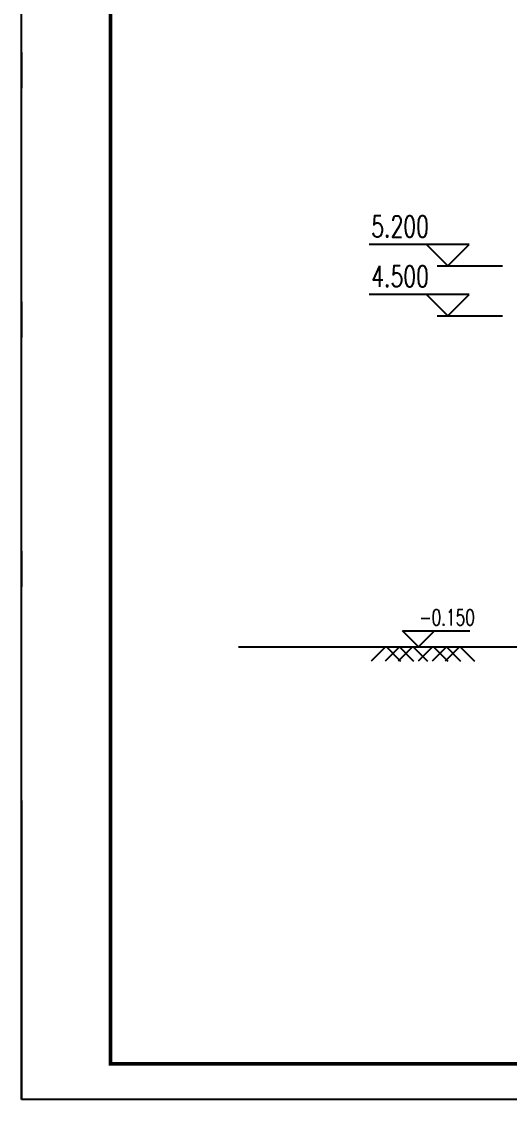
# Model space of a CAD drawing. Extents: x 84552 to 1115094, y -331058 to 102248.
# Drawn here: x 211325 to 218181, y 55935 to 71072 of the extents above; entities that cross this region are included whole.
import ezdxf

# ---------------------------------------------------------------- set-up
doc = ezdxf.new("R2010")
doc.units = 0
doc.header["$LTSCALE"] = 1000
doc.header["$MEASUREMENT"] = 0
doc.linetypes.add('建施-55中综合楼1221$0$xref-局部平面图$0$ACAD_ISO14W100', pattern=[25.5, 12, -3, 0.5, -3, 0.5, -3, 0.5, -3])
doc.layers.add('DIM_ELEV', color=3, linetype='Continuous')
doc.layers.add('PUB_TEXT', color=7, linetype='Continuous')
doc.styles.add('_TCH_DIM', font='SIMPLEX', dxfattribs={"bigfont": 'GBCBIG'})

msp = doc.modelspace()

# ---------------------------------------------------------------- linework, layer by layer
for p, q in [((211324.5, 55934.7), (211324.5, 85634.7)), ((217164.4, 67640.8), (218080.7, 67640.8)), ((217164.4, 66940.8), (218080.7, 66940.8)), ((214371.5, 62290.6), (218626.8, 62290.6)), ((216438.1, 62290.6), (216237.4, 62089.9)), ((216633.6, 62290.6), (216432.9, 62089.9)), ((216451.2, 62290.6), (216651.9, 62089.9)), ((216816, 62290.6), (216615.3, 62089.9)), ((216633.6, 62290.6), (216834.3, 62089.9)), ((216829.1, 62290.6), (217029.8, 62089.9)), ((217098.8, 62290.6), (216898.1, 62089.9)), ((217294.3, 62290.6), (217093.6, 62089.9)), ((217111.9, 62290.6), (217312.6, 62089.9)), ((217476.7, 62290.6), (217276, 62089.9)), ((217294.3, 62290.6), (217495, 62089.9)), ((217489.8, 62290.6), (217690.5, 62089.9)), ((253324.5, 55934.7), (211324.5, 55934.7))]:
    msp.add_line(p, q)
at = {"linetype": '建施-55中综合楼1221$0$xref-局部平面图$0$ACAD_ISO14W100'}
msp.add_line((211324.5, 85634.7), (211324.5, 55934.7), dxfattribs=at)
at = {"color": 0, "const_width": 50}
msp.add_lwpolyline([(252824.5, 56434.7), (212574.5, 56434.7), (212574.5, 85134.7), (252824.5, 85134.7)], close=True, dxfattribs=at)
at = {"layer": 'DIM_ELEV'}
for p, q in [((217612.7, 67940.8), (216208.7, 67940.8)), ((217312.7, 67640.8), (217012.7, 67940.8)), ((217312.7, 67640.8), (217612.7, 67940.8)), ((217612.7, 67240.8), (216208.7, 67240.8)), ((217312.7, 66940.8), (217012.7, 67240.8)), ((217312.7, 66940.8), (217612.7, 67240.8)), ((216901.1, 62290.6), (216676.1, 62515.6)), ((216676.1, 62515.6), (217625.6, 62515.6)), ((216901.1, 62290.6), (217126.1, 62515.6))]:
    msp.add_line(p, q, dxfattribs=at)

# ---------------------------------------------------------------- texts
at = {"layer": 'PUB_TEXT', "style": '_TCH_DIM', "width": 0.705882}
for s, height, p in [('5.200', 297.5, (216238.7, 68045.8)), ('4.500', 297.5, (216238.7, 67345.8)), ('-0.150', 223.12, (216911.4, 62592.3))]:
    msp.add_text(s, height=height, dxfattribs=at).set_placement(p)

doc.saveas('drawing.dxf')
